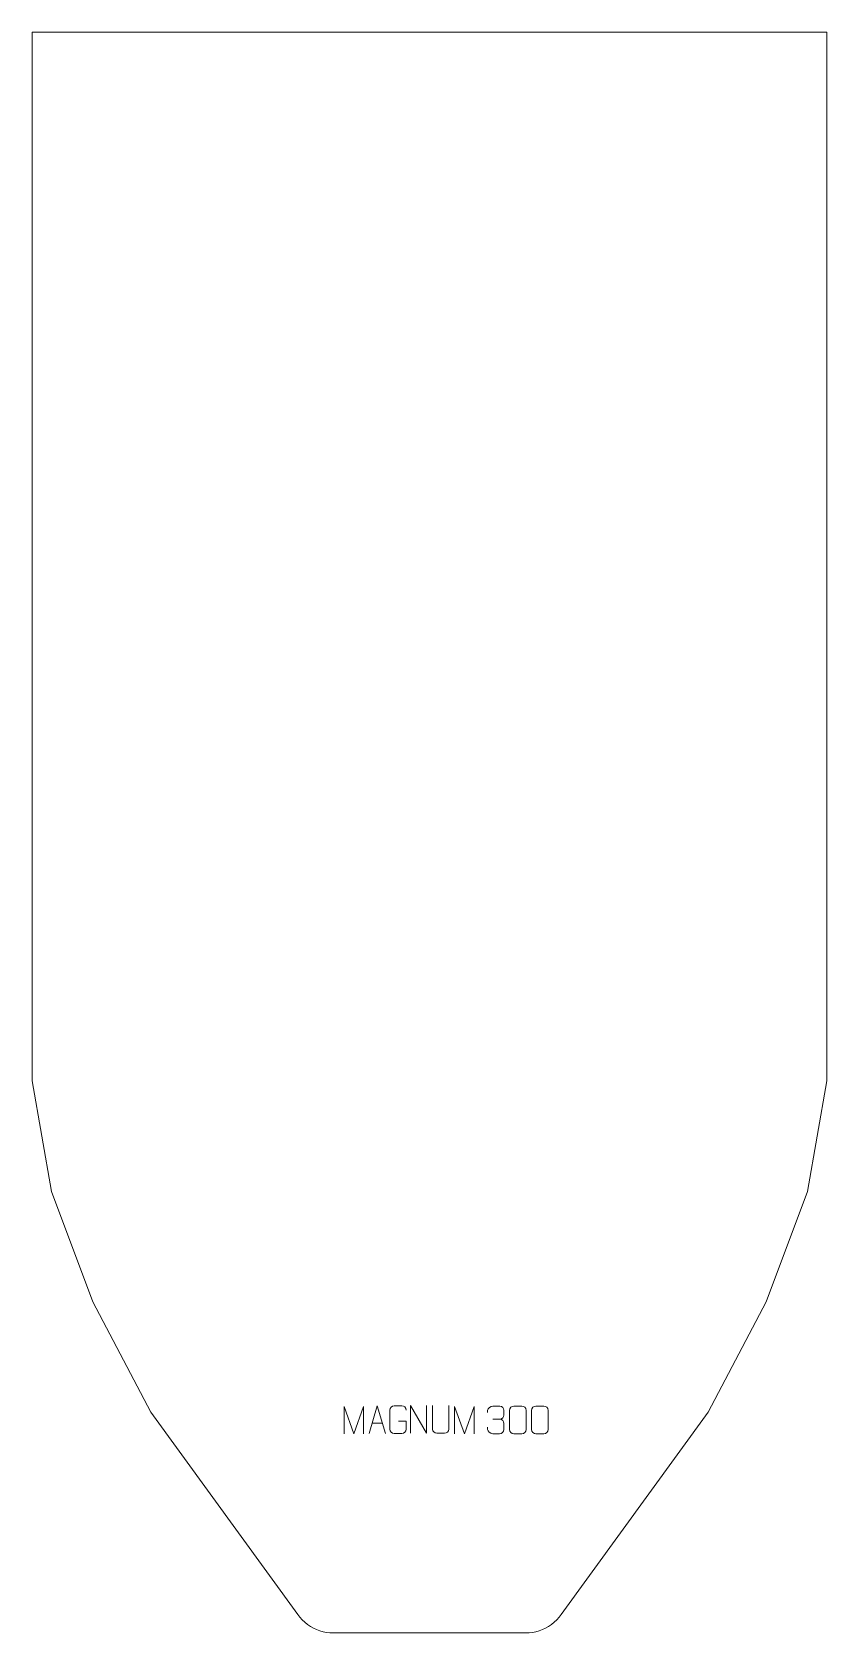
# Model space of a CAD drawing. Header units: millimetres. Extents: x -360 to 360, y -1182 to 267.
import ezdxf

# ---------------------------------------------------------------- set-up
doc = ezdxf.new("R2010")
doc.units = ezdxf.units.MM
doc.header["$MEASUREMENT"] = 0
doc.layers.add('layer 1', color=7, linetype='Continuous')

msp = doc.modelspace()

# ---------------------------------------------------------------- linework, layer by layer
at = {"layer": 'layer 1', "color": 242, "lineweight": 9}
msp.add_open_spline([(90.2366, -1182.3729), (90.2366, -1182.3729), (87.1055, -1182.4991), (87.1055, -1182.4991), (87.1055, -1182.4991), (87.1055, -1182.4991), (-87.1073, -1182.4991), (-87.1073, -1182.4991), (-87.1073, -1182.4991), (-87.1073, -1182.4991), (-90.2366, -1182.3729), (-90.2366, -1182.3729), (-90.2366, -1182.3729), (-90.2366, -1182.3729), (-93.3481, -1181.9981), (-93.3481, -1181.9981), (-93.3481, -1181.9981), (-93.3481, -1181.9981), (-96.4183, -1181.3755), (-96.4183, -1181.3755), (-96.4183, -1181.3755), (-96.4183, -1181.3755), (-99.4292, -1180.5098), (-99.4292, -1180.5098), (-99.4292, -1180.5098), (-99.4292, -1180.5098), (-102.362, -1179.4062), (-102.362, -1179.4062), (-102.362, -1179.4062), (-102.362, -1179.4062), (-105.1955, -1178.0721), (-105.1955, -1178.0721), (-105.1955, -1178.0721), (-105.1955, -1178.0721), (-107.9141, -1176.5149), (-107.9141, -1176.5149), (-107.9141, -1176.5149), (-107.9141, -1176.5149), (-110.4999, -1174.7454), (-110.4999, -1174.7454), (-110.4999, -1174.7454), (-110.4999, -1174.7454), (-112.9363, -1172.7756), (-112.9363, -1172.7756), (-112.9363, -1172.7756), (-112.9363, -1172.7756), (-115.2064, -1170.6173), (-115.2064, -1170.6173), (-115.2064, -1170.6173), (-115.2064, -1170.6173), (-117.2976, -1168.2843), (-117.2976, -1168.2843), (-117.2976, -1168.2843), (-117.2976, -1168.2843), (-119.1952, -1165.7907), (-119.1952, -1165.7907), (-119.1952, -1165.7907), (-119.1952, -1165.7907), (-252.5014, -982.4989), (-252.5014, -982.4989), (-252.5014, -982.4989), (-252.5014, -982.4989), (-305.0002, -882.4996), (-305.0002, -882.4996), (-305.0002, -882.4996), (-305.0002, -882.4996), (-342.4996, -782.4986), (-342.4996, -782.4986), (-342.4996, -782.4986), (-342.4996, -782.4986), (-359.9997, -682.4989), (-359.9997, -682.4989), (-359.9997, -682.4989), (-359.9997, -682.4989), (-359.9997, 267.4997), (-359.9997, 267.4997), (-359.9997, 267.4997), (-359.9997, 267.4997), (359.9997, 267.4997), (359.9997, 267.4997), (359.9997, 267.4997), (359.9997, 267.4997), (359.9997, -682.4989), (359.9997, -682.4989), (359.9997, -682.4989), (359.9997, -682.4989), (342.4996, -782.4986), (342.4996, -782.4986), (342.4996, -782.4986), (342.4996, -782.4986), (304.9988, -882.4996), (304.9988, -882.4996), (304.9988, -882.4996), (304.9988, -882.4996), (252.4996, -982.4989), (252.4996, -982.4989), (252.4996, -982.4989), (252.4996, -982.4989), (119.1948, -1165.7907), (119.1948, -1165.7907), (119.1948, -1165.7907), (119.1948, -1165.7907), (117.2976, -1168.2843), (117.2976, -1168.2843), (117.2976, -1168.2843), (117.2976, -1168.2843), (115.2064, -1170.6173), (115.2064, -1170.6173), (115.2064, -1170.6173), (115.2064, -1170.6173), (112.9344, -1172.7756), (112.9344, -1172.7756), (112.9344, -1172.7756), (112.9344, -1172.7756), (110.498, -1174.7454), (110.498, -1174.7454), (110.498, -1174.7454), (110.498, -1174.7454), (107.9141, -1176.5149), (107.9141, -1176.5149), (107.9141, -1176.5149), (107.9141, -1176.5149), (105.1937, -1178.0721), (105.1937, -1178.0721), (105.1937, -1178.0721), (105.1937, -1178.0721), (102.3601, -1179.4062), (102.3601, -1179.4062), (102.3601, -1179.4062), (102.3601, -1179.4062), (99.4278, -1180.5098), (99.4278, -1180.5098), (99.4278, -1180.5098), (99.4278, -1180.5098), (96.4164, -1181.3755), (96.4164, -1181.3755), (96.4164, -1181.3755), (96.4164, -1181.3755), (93.3463, -1181.9981), (93.3463, -1181.9981), (93.3463, -1181.9981), (93.3463, -1181.9981), (90.2366, -1182.3729), (90.2366, -1182.3729)], degree=3, knots=[0, 0, 0, 0, 0.027027027, 0.027027027, 0.027027027, 0.027027027, 0.054054054, 0.054054054, 0.054054054, 0.054054054, 0.081081081, 0.081081081, 0.081081081, 0.081081081, 0.108108108, 0.108108108, 0.108108108, 0.108108108, 0.135135135, 0.135135135, 0.135135135, 0.135135135, 0.162162162, 0.162162162, 0.162162162, 0.162162162, 0.189189189, 0.189189189, 0.189189189, 0.189189189, 0.216216216, 0.216216216, 0.216216216, 0.216216216, 0.243243243, 0.243243243, 0.243243243, 0.243243243, 0.27027027, 0.27027027, 0.27027027, 0.27027027, 0.297297297, 0.297297297, 0.297297297, 0.297297297, 0.324324324, 0.324324324, 0.324324324, 0.324324324, 0.351351351, 0.351351351, 0.351351351, 0.351351351, 0.378378378, 0.378378378, 0.378378378, 0.378378378, 0.405405405, 0.405405405, 0.405405405, 0.405405405, 0.432432432, 0.432432432, 0.432432432, 0.432432432, 0.459459459, 0.459459459, 0.459459459, 0.459459459, 0.486486486, 0.486486486, 0.486486486, 0.486486486, 0.513513514, 0.513513514, 0.513513514, 0.513513514, 0.540540541, 0.540540541, 0.540540541, 0.540540541, 0.567567568, 0.567567568, 0.567567568, 0.567567568, 0.594594595, 0.594594595, 0.594594595, 0.594594595, 0.621621622, 0.621621622, 0.621621622, 0.621621622, 0.648648649, 0.648648649, 0.648648649, 0.648648649, 0.675675676, 0.675675676, 0.675675676, 0.675675676, 0.702702703, 0.702702703, 0.702702703, 0.702702703, 0.72972973, 0.72972973, 0.72972973, 0.72972973, 0.756756757, 0.756756757, 0.756756757, 0.756756757, 0.783783784, 0.783783784, 0.783783784, 0.783783784, 0.810810811, 0.810810811, 0.810810811, 0.810810811, 0.837837838, 0.837837838, 0.837837838, 0.837837838, 0.864864865, 0.864864865, 0.864864865, 0.864864865, 0.891891892, 0.891891892, 0.891891892, 0.891891892, 0.918918919, 0.918918919, 0.918918919, 0.918918919, 0.945945946, 0.945945946, 0.945945946, 0.945945946, 1, 1, 1, 1], dxfattribs=at)
at = {"layer": 'layer 1', "color": 250, "lineweight": 9}
for points, knots in [([(-77.3322, -1002.2268), (-77.3322, -1002.2268), (-77.3322, -977.2689), (-77.3322, -977.2689), (-77.3322, -977.2689), (-77.3322, -977.2689), (-68.4071, -1002.2268), (-68.4071, -1002.2268), (-68.4071, -1002.2268), (-68.4071, -1002.2268), (-59.6472, -977.2694), (-59.6472, -977.2694), (-59.6472, -977.2694), (-59.6472, -977.2694), (-59.6472, -1002.2268), (-59.6472, -1002.2268)], [0, 0, 0, 0, 0.2, 0.2, 0.2, 0.2, 0.4, 0.4, 0.4, 0.4, 0.6, 0.6, 0.6, 0.6, 1, 1, 1, 1]), ([(-54.6819, -1001.7519), (-54.6819, -1001.7519), (-47.3109, -976.7984), (-47.3109, -976.7984), (-47.3109, -976.7984), (-47.3109, -976.7984), (-39.741, -1001.7519), (-39.741, -1001.7519)], [0, 0, 0, 0, 0.333333333, 0.333333333, 0.333333333, 0.333333333, 1, 1, 1, 1]), ([(-28.1705, -990.7731), (-28.1705, -990.7731), (-21.0024, -990.7731), (-21.0024, -990.7731), (-21.0024, -990.7731), (-21.0024, -990.7731), (-21.0024, -997.9412), (-21.0024, -997.9412), (-21.0024, -997.9412), (-21.1421, -1000.2646), (-22.8193, -1001.7442), (-24.9671, -1001.755), (-24.9671, -1001.755), (-27.2989, -1001.7546), (-29.6309, -1001.7546), (-31.9624, -1001.755), (-31.9624, -1001.755), (-33.8873, -1001.8604), (-35.8595, -999.9759), (-35.8483, -997.9586), (-35.8483, -997.9586), (-35.8479, -992.1885), (-35.8479, -986.4188), (-35.8483, -980.6495), (-35.8483, -980.6495), (-35.8441, -978.5114), (-34.0973, -976.7922), (-31.945, -976.8056), (-31.945, -976.8056), (-29.6193, -976.8056), (-27.2932, -976.8056), (-24.9671, -976.8056), (-24.9671, -976.8056), (-23.0204, -976.7702), (-21.029, -978.2617), (-21.0024, -980.6994)], [0, 0, 0, 0, 0.1, 0.1, 0.1, 0.1, 0.2, 0.2, 0.2, 0.2, 0.3, 0.3, 0.3, 0.3, 0.4, 0.4, 0.4, 0.4, 0.5, 0.5, 0.5, 0.5, 0.6, 0.6, 0.6, 0.6, 0.7, 0.7, 0.7, 0.7, 0.8, 0.8, 0.8, 0.8, 1, 1, 1, 1]), ([(-17.2559, -1001.5191), (-17.2559, -1001.5191), (-17.2559, -976.5656), (-17.2559, -976.5656), (-17.2559, -976.5656), (-17.2559, -976.5656), (-2.6011, -1001.5191), (-2.6011, -1001.5191), (-2.6011, -1001.5191), (-2.6011, -1001.5191), (-2.6011, -976.5656), (-2.6011, -976.5656)], [0, 0, 0, 0, 0.25, 0.25, 0.25, 0.25, 0.5, 0.5, 0.5, 0.5, 1, 1, 1, 1]), ([(17.3987, -976.5614), (17.3983, -982.1009), (17.4941, -992.3027), (17.4945, -997.8431), (17.4945, -997.8431), (17.3547, -1000.0826), (15.6775, -1001.5088), (13.5298, -1001.5193), (13.5298, -1001.5193), (11.1979, -1001.5189), (8.866, -1001.5189), (6.5345, -1001.5193), (6.5345, -1001.5193), (4.6095, -1001.6208), (2.6374, -999.8043), (2.6486, -997.8598), (2.6486, -997.8598), (2.6489, -992.2979), (2.7443, -982.1225), (2.7439, -976.5614)], [0, 0, 0, 0, 0.166666667, 0.166666667, 0.166666667, 0.166666667, 0.333333333, 0.333333333, 0.333333333, 0.333333333, 0.5, 0.5, 0.5, 0.5, 0.666666667, 0.666666667, 0.666666667, 0.666666667, 1, 1, 1, 1]), ([(22.6678, -1002.2268), (22.6678, -1002.2268), (22.6678, -977.2689), (22.6678, -977.2689), (22.6678, -977.2689), (22.6678, -977.2689), (31.5929, -1002.2268), (31.5929, -1002.2268), (31.5929, -1002.2268), (31.5929, -1002.2268), (40.3528, -977.2694), (40.3528, -977.2694), (40.3528, -977.2694), (40.3528, -977.2694), (40.3528, -1002.2268), (40.3528, -1002.2268)], [0, 0, 0, 0, 0.2, 0.2, 0.2, 0.2, 0.4, 0.4, 0.4, 0.4, 0.6, 0.6, 0.6, 0.6, 1, 1, 1, 1]), ([(52.6546, -982.7165), (52.6546, -982.7165), (52.6546, -980.8593), (52.6546, -980.8593), (52.6546, -980.8593), (52.6403, -979.1174), (55.3048, -976.9993), (57.3639, -977.022), (57.3639, -977.022), (59.428, -977.022), (61.492, -977.022), (63.5557, -977.022), (63.5557, -977.022), (65.7502, -977.0132), (67.3485, -978.86), (67.3929, -980.7721), (67.3929, -980.7721), (67.3925, -982.2072), (67.3925, -983.6423), (67.3929, -985.0778), (67.3929, -985.0778), (67.3443, -986.7313), (65.7417, -988.9613), (63.5434, -988.9513), (63.5434, -988.9513), (65.7471, -988.9625), (67.3551, -990.7657), (67.4091, -992.8252), (67.4091, -992.8252), (67.4087, -994.6099), (67.4087, -996.3946), (67.4091, -998.1797), (67.4091, -998.1797), (67.4192, -1000.2411), (65.3643, -1002.0042), (63.5434, -1001.9961), (63.5434, -1001.9961), (61.4781, -1001.9958), (59.4129, -1001.9958), (57.3473, -1001.9961), (57.3473, -1001.9961), (55.1787, -1001.9846), (52.6477, -999.5844), (52.6291, -998.1226), (52.6291, -998.1226), (52.6291, -998.1226), (52.6291, -996.214), (52.6291, -996.214)], [0, 0, 0, 0, 0.076923077, 0.076923077, 0.076923077, 0.076923077, 0.153846154, 0.153846154, 0.153846154, 0.153846154, 0.230769231, 0.230769231, 0.230769231, 0.230769231, 0.307692308, 0.307692308, 0.307692308, 0.307692308, 0.384615385, 0.384615385, 0.384615385, 0.384615385, 0.461538462, 0.461538462, 0.461538462, 0.461538462, 0.538461538, 0.538461538, 0.538461538, 0.538461538, 0.615384615, 0.615384615, 0.615384615, 0.615384615, 0.692307692, 0.692307692, 0.692307692, 0.692307692, 0.769230769, 0.769230769, 0.769230769, 0.769230769, 0.846153846, 0.846153846, 0.846153846, 0.846153846, 1, 1, 1, 1]), ([(76.4385, -977.0097), (78.8046, -977.0097), (81.1711, -977.0097), (83.5376, -977.0097), (83.5376, -977.0097), (85.5181, -976.9741), (87.5441, -978.4684), (87.5712, -980.9105), (87.5712, -980.9105), (87.5708, -986.6679), (87.5708, -992.4257), (87.5712, -998.1839), (87.5712, -998.1839), (87.4291, -1000.5115), (85.7227, -1001.9938), (83.5376, -1002.0046), (83.5376, -1002.0046), (81.1652, -1002.0042), (78.7928, -1002.0042), (76.4208, -1002.0046), (76.4208, -1002.0046), (74.4623, -1002.1102), (72.4559, -1000.2223), (72.4673, -998.2013), (72.4673, -998.2013), (72.4677, -992.4207), (72.4677, -986.6404), (72.4673, -980.8606), (72.4673, -980.8606), (72.4716, -978.7186), (74.2487, -976.9961), (76.4385, -977.0097)], [0, 0, 0, 0, 0.111111111, 0.111111111, 0.111111111, 0.111111111, 0.222222222, 0.222222222, 0.222222222, 0.222222222, 0.333333333, 0.333333333, 0.333333333, 0.333333333, 0.444444444, 0.444444444, 0.444444444, 0.444444444, 0.555555556, 0.555555556, 0.555555556, 0.555555556, 0.666666667, 0.666666667, 0.666666667, 0.666666667, 0.777777778, 0.777777778, 0.777777778, 0.777777778, 1, 1, 1, 1]), ([(96.4385, -977.0097), (98.8046, -977.0097), (101.1711, -977.0097), (103.5376, -977.0097), (103.5376, -977.0097), (105.5181, -976.9741), (107.5441, -978.4684), (107.5712, -980.9105), (107.5712, -980.9105), (107.5708, -986.6679), (107.5708, -992.4257), (107.5712, -998.1839), (107.5712, -998.1839), (107.4291, -1000.5115), (105.7227, -1001.9938), (103.5376, -1002.0046), (103.5376, -1002.0046), (101.1652, -1002.0042), (98.7928, -1002.0042), (96.4208, -1002.0046), (96.4208, -1002.0046), (94.4623, -1002.1102), (92.4559, -1000.2223), (92.4673, -998.2013), (92.4673, -998.2013), (92.4677, -992.4207), (92.4677, -986.6404), (92.4673, -980.8606), (92.4673, -980.8606), (92.4716, -978.7186), (94.2487, -976.9961), (96.4385, -977.0097)], [0, 0, 0, 0, 0.111111111, 0.111111111, 0.111111111, 0.111111111, 0.222222222, 0.222222222, 0.222222222, 0.222222222, 0.333333333, 0.333333333, 0.333333333, 0.333333333, 0.444444444, 0.444444444, 0.444444444, 0.444444444, 0.555555556, 0.555555556, 0.555555556, 0.555555556, 0.666666667, 0.666666667, 0.666666667, 0.666666667, 0.777777778, 0.777777778, 0.777777778, 0.777777778, 1, 1, 1, 1])]:
    msp.add_open_spline(points, degree=3, knots=knots, dxfattribs=at)
for points in [[(-51.9593, -992.5025), (-51.9593, -992.5025), (-42.4636, -992.5025), (-42.4636, -992.5025)], [(57.3643, -988.9617), (57.3643, -988.9617), (63.5607, -988.9617), (63.5607, -988.9617)]]:
    msp.add_open_spline(points, degree=3, dxfattribs=at)

doc.saveas('drawing.dxf')
